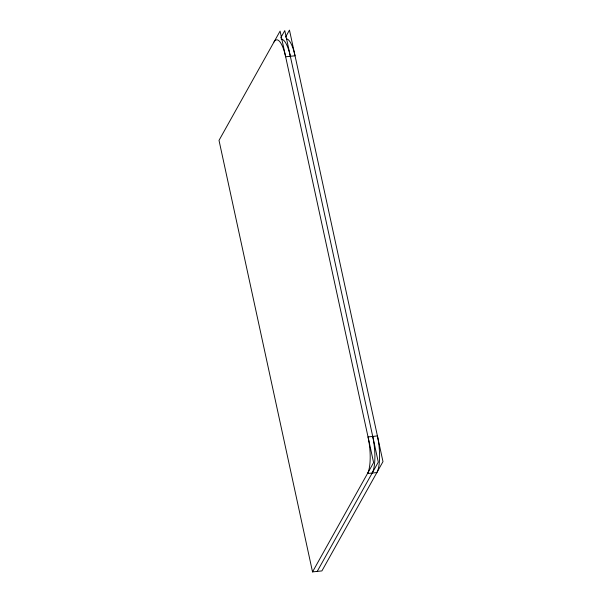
<?xml version="1.0" encoding="UTF-8"?>
<svg xmlns="http://www.w3.org/2000/svg" width="602" height="602" viewBox="0 0 602 602"><rect width="100%" height="100%" fill="white"/><g stroke="black" fill="none" stroke-linecap="round" stroke-linejoin="round"><path stroke-width="0.9" d="M280.683 37.941L284.784 30.597L378.297 462.118L317.216 571.403M285.551 37.128L289.472 30.1L382.985 461.621L321.912 570.907L312.528 571.9L219.015 140.379L280.088 31.093L373.601 462.614L312.528 571.9M273.985 42.027A28.061 7.758 83.9 0 1 285.657 56.784L295.04 55.783A28.061 7.758 83.9 0 0 286.334 38.806M372.728 436.427A28.061 7.758 83.9 0 1 372.186 473.044M281.232 39.318A28.061 7.758 83.9 0 1 290.345 56.279M377.424 435.931L368.04 436.932A28.061 7.758 83.9 0 1 367.498 473.541L376.882 472.547A28.061 7.758 83.9 0 0 377.424 435.931"/></g></svg>
